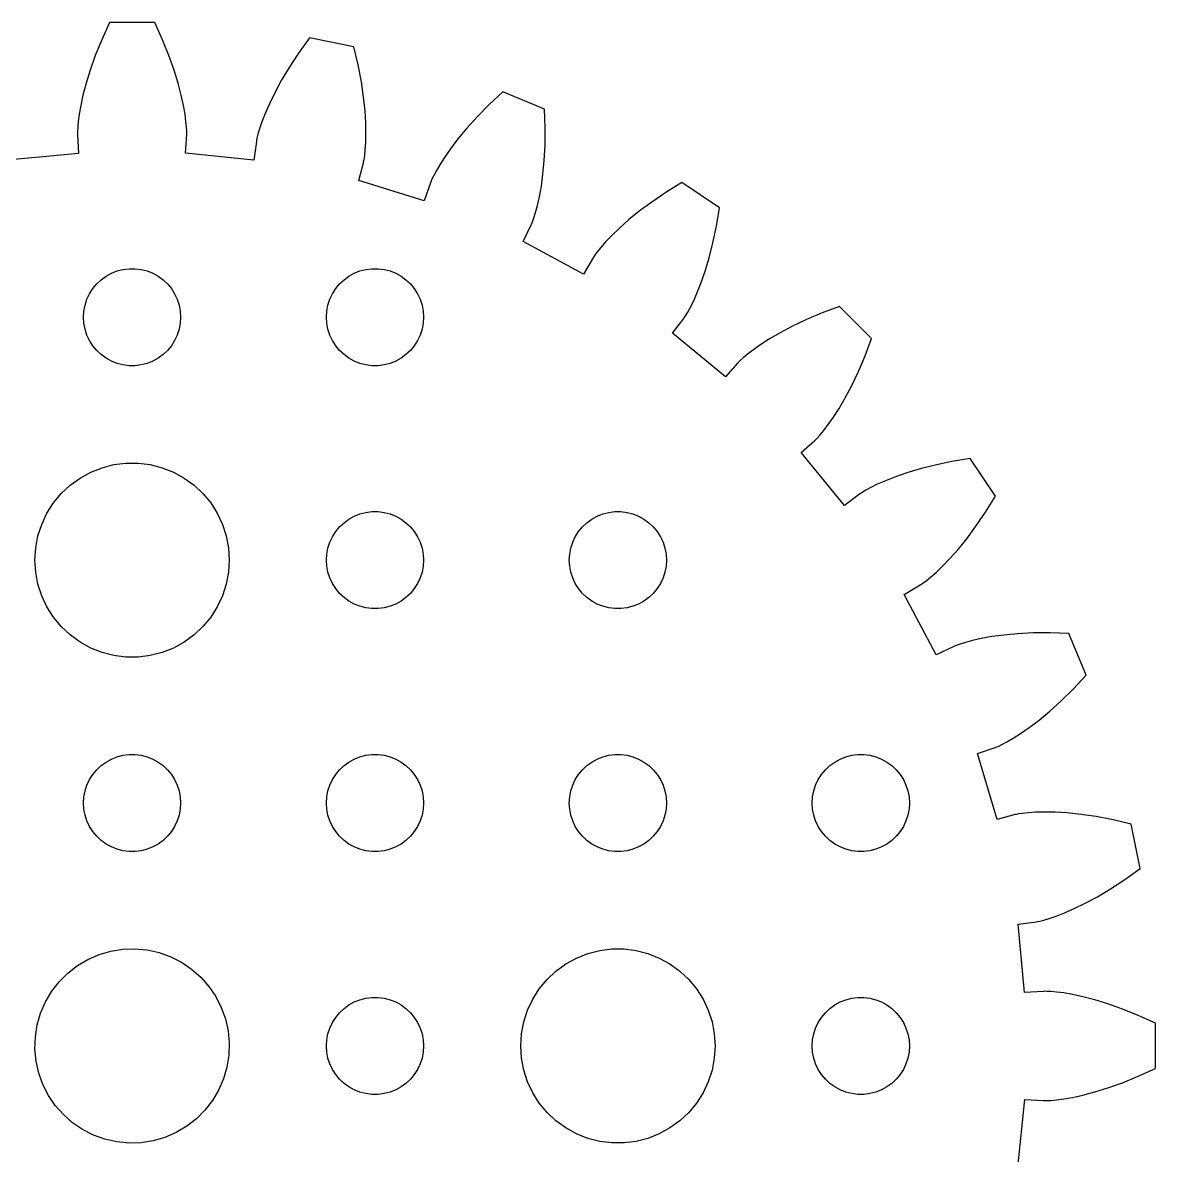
# Model space of a CAD drawing. Header units: metres. Extents: x -31.6 to 31.6, y -31.6 to 31.6.
# Drawn here: x -3.38 to 31.59, y -3.38 to 31.59 of the extents above; entities that cross this region are included whole.
import ezdxf

# ---------------------------------------------------------------- set-up
doc = ezdxf.new("R2010")
doc.units = ezdxf.units.M

msp = doc.modelspace()

# ---------------------------------------------------------------- linework, layer by layer
for p, q in [((-0.699661, 31.5939), (-0.93837, 31.0678)), ((0.699661, 31.5939), (-0.699661, 31.5939)), ((0.93837, 31.0678), (0.699661, 31.5939)), ((-0.93837, 31.0678), (-1.13586, 30.5787)), ((1.13586, 30.5787), (0.93837, 31.0678)), ((5.47745, 31.1233), (5.14069, 30.6539)), ((6.84988, 30.8503), (5.47745, 31.1233)), ((6.98137, 30.2878), (6.84988, 30.8503)), ((-1.13586, 30.5787), (-1.29575, 30.1291)), ((1.29575, 30.1291), (1.13586, 30.5787)), ((5.14069, 30.6539), (4.85156, 30.2128)), ((-1.29575, 30.1291), (-1.42169, 29.7211)), ((1.42169, 29.7211), (1.29575, 30.1291)), ((4.85156, 30.2128), (4.60703, 29.8029)), ((7.07965, 29.7696), (6.98137, 30.2878)), ((4.60703, 29.8029), (4.40392, 29.4273)), ((7.14873, 29.2973), (7.07965, 29.7696)), ((-1.42169, 29.7211), (-1.51755, 29.3567)), ((1.51755, 29.3567), (1.42169, 29.7211)), ((4.40392, 29.4273), (4.23882, 29.0887)), ((11.4441, 29.4567), (11.0222, 29.062)), ((12.7369, 28.9212), (11.4441, 29.4567)), ((-1.58725, 29.0377), (-1.63481, 28.7655)), ((-1.51755, 29.3567), (-1.58725, 29.0377)), ((1.58725, 29.0377), (1.51755, 29.3567)), ((1.63481, 28.7655), (1.58725, 29.0377)), ((4.23882, 29.0887), (4.10822, 28.7894)), ((7.19266, 28.8726), (7.14873, 29.2973)), ((11.0222, 29.062), (10.6526, 28.6857)), ((-1.63481, 28.7655), (-1.66432, 28.5414)), ((1.66432, 28.5414), (1.63481, 28.7655)), ((4.10822, 28.7894), (4.00847, 28.5317)), ((7.21559, 28.4965), (7.19266, 28.8726)), ((10.6526, 28.6857), (10.3328, 28.3315)), ((12.7561, 28.3438), (12.7369, 28.9212)), ((-1.67995, 28.3662), (-1.68585, 28.2408)), ((-1.66432, 28.5414), (-1.67995, 28.3662)), ((1.67995, 28.3662), (1.66432, 28.5414)), ((1.68585, 28.2408), (1.67995, 28.3662)), ((4.00847, 28.5317), (3.93579, 28.3177)), ((7.22171, 28.1701), (7.21559, 28.4965)), ((10.3328, 28.3315), (10.0603, 28.0027)), ((12.7514, 27.8164), (12.7561, 28.3438)), ((-1.68585, 28.2408), (-1.68629, 28.1655)), ((-1.68629, 28.1655), (-1.6855, 28.1403)), ((-1.6855, 28.1403), (-1.65065, 27.5585)), ((1.65118, 27.5673), (1.6855, 28.1403)), ((1.6855, 28.1403), (1.68629, 28.1655)), ((1.68629, 28.1655), (1.68585, 28.2408)), ((3.85603, 28.027), (3.84091, 27.9532)), ((3.88631, 28.1489), (3.85603, 28.027)), ((3.93579, 28.3177), (3.88631, 28.1489)), ((7.21526, 27.8938), (7.22171, 28.1701)), ((10.0603, 28.0027), (9.83228, 27.7028)), ((3.83679, 27.9284), (3.75746, 27.351)), ((3.84091, 27.9532), (3.83679, 27.9284)), ((7.18164, 27.4934), (7.20049, 27.6683)), ((7.20049, 27.6683), (7.21526, 27.8938)), ((9.83228, 27.7028), (9.6458, 27.4347)), ((12.727, 27.3398), (12.7514, 27.8164)), ((-1.65065, 27.5585), (-3.75867, 27.3597)), ((3.75746, 27.351), (1.65118, 27.5673)), ((7.14302, 27.2708), (7.1487, 27.2953)), ((7.1487, 27.2953), (7.16296, 27.3693)), ((7.16296, 27.3693), (7.18164, 27.4934)), ((9.6458, 27.4347), (9.49771, 27.2015)), ((12.6872, 26.9146), (12.727, 27.3398)), ((6.99756, 26.7154), (7.14302, 27.2708)), ((9.38467, 27.0057), (9.30321, 26.8499)), ((9.49771, 27.2015), (9.38467, 27.0057)), ((9.02116, 26.0924), (6.99756, 26.7154)), ((9.21164, 26.6433), (9.02116, 26.0924)), ((9.2205, 26.6668), (9.21164, 26.6433)), ((9.24976, 26.7362), (9.2205, 26.6668)), ((9.30321, 26.8499), (9.24976, 26.7362)), ((12.6363, 26.5413), (12.6872, 26.9146)), ((16.9709, 26.6581), (16.4801, 26.3533)), ((18.1344, 25.8807), (16.9709, 26.6581)), ((12.5787, 26.2199), (12.6363, 26.5413)), ((16.4801, 26.3533), (16.0442, 26.0563)), ((12.4599, 25.7319), (12.5184, 25.9502)), ((12.5184, 25.9502), (12.5787, 26.2199)), ((16.0442, 26.0563), (15.6614, 25.7713)), ((18.0406, 25.3106), (18.1344, 25.8807)), ((12.3648, 25.4459), (12.4073, 25.5641)), ((12.4073, 25.5641), (12.4599, 25.7319)), ((15.6614, 25.7713), (15.33, 25.502)), ((12.075, 24.8369), (12.326, 25.3533)), ((12.326, 25.3533), (12.3364, 25.3762)), ((12.3364, 25.3762), (12.3648, 25.4459)), ((15.0479, 25.2523), (14.8127, 25.0258)), ((15.33, 25.502), (15.0479, 25.2523)), ((17.9331, 24.7942), (18.0406, 25.3106)), ((13.9382, 23.8311), (12.075, 24.8369)), ((14.8127, 25.0258), (14.6219, 24.8259)), ((14.3626, 24.519), (14.288, 24.418)), ((14.4729, 24.6559), (14.3626, 24.519)), ((14.6219, 24.8259), (14.4729, 24.6559)), ((17.8162, 24.3315), (17.9331, 24.7942)), ((14.2325, 24.3342), (13.9382, 23.8311)), ((14.2458, 24.3556), (14.2325, 24.3342)), ((14.288, 24.418), (14.2458, 24.3556)), ((17.6942, 23.9223), (17.8162, 24.3315)), ((-0.803726, 23.7665), (-0.638657, 23.8572)), ((-0.638657, 23.8572), (-0.463516, 23.9266)), ((-0.463516, 23.9266), (-0.281067, 23.9734)), ((-0.281067, 23.9734), (-0.094177, 23.997)), ((-0.094177, 23.997), (0.094177, 23.997)), ((0.094177, 23.997), (0.281067, 23.9734)), ((0.281067, 23.9734), (0.463516, 23.9266)), ((0.463516, 23.9266), (0.638657, 23.8572)), ((0.638657, 23.8572), (0.803726, 23.7665)), ((6.69626, 23.7665), (6.86133, 23.8572)), ((6.86133, 23.8572), (7.03647, 23.9266)), ((7.03647, 23.9266), (7.21892, 23.9734)), ((7.21892, 23.9734), (7.40581, 23.997)), ((7.40581, 23.997), (7.59418, 23.997)), ((7.59418, 23.997), (7.78107, 23.9734)), ((7.78107, 23.9734), (7.96352, 23.9266)), ((7.96352, 23.9266), (8.13866, 23.8572)), ((8.13866, 23.8572), (8.30373, 23.7665)), ((17.5715, 23.5661), (17.6942, 23.9223)), ((-1.21352, 23.3817), (-1.09344, 23.5268)), ((-1.09344, 23.5268), (-0.956131, 23.6558)), ((-0.956131, 23.6558), (-0.803726, 23.7665)), ((0.803726, 23.7665), (0.956131, 23.6558)), ((0.956131, 23.6558), (1.09344, 23.5268)), ((1.09344, 23.5268), (1.21352, 23.3817)), ((6.28647, 23.3817), (6.40654, 23.5268)), ((6.40654, 23.5268), (6.54385, 23.6558)), ((6.54385, 23.6558), (6.69626, 23.7665)), ((8.30373, 23.7665), (8.45613, 23.6558)), ((8.45613, 23.6558), (8.59344, 23.5268)), ((8.59344, 23.5268), (8.71352, 23.3817)), ((17.4522, 23.2621), (17.5715, 23.5661)), ((-1.39465, 23.0522), (-1.31445, 23.2226)), ((-1.31445, 23.2226), (-1.21352, 23.3817)), ((1.21352, 23.3817), (1.31445, 23.2226)), ((1.31445, 23.2226), (1.39465, 23.0522)), ((6.10533, 23.0522), (6.18553, 23.2226)), ((6.18553, 23.2226), (6.28647, 23.3817)), ((8.71352, 23.3817), (8.81445, 23.2226)), ((8.81445, 23.2226), (8.89465, 23.0522)), ((17.3405, 23.0094), (17.4522, 23.2621)), ((-1.48816, 22.688), (-1.45287, 22.873)), ((-1.45287, 22.873), (-1.39465, 23.0522)), ((1.39465, 23.0522), (1.45287, 22.873)), ((1.45287, 22.873), (1.48816, 22.688)), ((6.01183, 22.688), (6.04712, 22.873)), ((6.04712, 22.873), (6.10533, 23.0522)), ((8.89465, 23.0522), (8.95287, 22.873)), ((8.95287, 22.873), (8.98816, 22.688)), ((17.1562, 22.6523), (17.2406, 22.8066)), ((17.2406, 22.8066), (17.3405, 23.0094)), ((21.8455, 22.835), (21.3047, 22.6318)), ((22.835, 21.8455), (21.8455, 22.835)), ((-1.5, 22.5), (-1.48816, 22.688)), ((-1.48816, 22.312), (-1.5, 22.5)), ((1.48816, 22.688), (1.5, 22.5)), ((1.5, 22.5), (1.48816, 22.312)), ((6, 22.5), (6.01183, 22.688)), ((6.01183, 22.312), (6, 22.5)), ((8.98816, 22.688), (9, 22.5)), ((9, 22.5), (8.98816, 22.312)), ((16.6885, 22.004), (17.0354, 22.4614)), ((17.0354, 22.4614), (17.05, 22.4819)), ((17.05, 22.4819), (17.0915, 22.5448)), ((17.0915, 22.5448), (17.1562, 22.6523)), ((20.8192, 22.4256), (20.3882, 22.2207)), ((21.3047, 22.6318), (20.8192, 22.4256)), ((-1.45287, 22.127), (-1.48816, 22.312)), ((-1.39465, 21.9478), (-1.45287, 22.127)), ((1.45287, 22.127), (1.39465, 21.9478)), ((1.48816, 22.312), (1.45287, 22.127)), ((6.04712, 22.127), (6.01183, 22.312)), ((6.10533, 21.9478), (6.04712, 22.127)), ((8.95287, 22.127), (8.89465, 21.9478)), ((8.98816, 22.312), (8.95287, 22.127)), ((20.3882, 22.2207), (20.0107, 22.0212)), ((-1.31445, 21.7774), (-1.39465, 21.9478)), ((-1.21352, 21.6183), (-1.31445, 21.7774)), ((1.31445, 21.7774), (1.21352, 21.6183)), ((1.39465, 21.9478), (1.31445, 21.7774)), ((6.18553, 21.7774), (6.10533, 21.9478)), ((6.28647, 21.6183), (6.18553, 21.7774)), ((8.81445, 21.7774), (8.71352, 21.6183)), ((8.89465, 21.9478), (8.81445, 21.7774)), ((18.3196, 20.6539), (16.6885, 22.004)), ((19.6852, 21.8314), (19.4104, 21.6551)), ((20.0107, 22.0212), (19.6852, 21.8314)), ((22.6318, 21.3047), (22.835, 21.8455)), ((-1.09344, 21.4732), (-1.21352, 21.6183)), ((-0.956131, 21.3442), (-1.09344, 21.4732)), ((-0.803726, 21.2335), (-0.956131, 21.3442)), ((0.956131, 21.3442), (0.803726, 21.2335)), ((1.09344, 21.4732), (0.956131, 21.3442)), ((1.21352, 21.6183), (1.09344, 21.4732)), ((6.40654, 21.4732), (6.28647, 21.6183)), ((6.54385, 21.3442), (6.40654, 21.4732)), ((6.69626, 21.2335), (6.54385, 21.3442)), ((8.45613, 21.3442), (8.30373, 21.2335)), ((8.59344, 21.4732), (8.45613, 21.3442)), ((8.71352, 21.6183), (8.59344, 21.4732)), ((19.0049, 21.3587), (18.8701, 21.2458)), ((19.1843, 21.4963), (19.0049, 21.3587)), ((19.4104, 21.6551), (19.1843, 21.4963)), ((-0.638657, 21.1427), (-0.803726, 21.2335)), ((-0.463516, 21.0734), (-0.638657, 21.1427)), ((-0.281067, 21.0266), (-0.463516, 21.0734)), ((-0.094177, 21.003), (-0.281067, 21.0266)), ((0.094177, 21.003), (-0.094177, 21.003)), ((0.281067, 21.0266), (0.094177, 21.003)), ((0.463516, 21.0734), (0.281067, 21.0266)), ((0.638657, 21.1427), (0.463516, 21.0734)), ((0.803726, 21.2335), (0.638657, 21.1427)), ((6.86133, 21.1427), (6.69626, 21.2335)), ((7.03647, 21.0734), (6.86133, 21.1427)), ((7.21892, 21.0266), (7.03647, 21.0734)), ((7.40581, 21.003), (7.21892, 21.0266)), ((7.59418, 21.003), (7.40581, 21.003)), ((7.78107, 21.0266), (7.59418, 21.003)), ((7.96352, 21.0734), (7.78107, 21.0266)), ((8.13866, 21.1427), (7.96352, 21.0734)), ((8.30373, 21.2335), (8.13866, 21.1427)), ((18.7064, 21.09), (18.3196, 20.6539)), ((18.7236, 21.1084), (18.7064, 21.09)), ((18.7772, 21.1613), (18.7236, 21.1084)), ((18.8701, 21.2458), (18.7772, 21.1613)), ((22.4256, 20.8192), (22.6318, 21.3047)), ((22.2207, 20.3882), (22.4256, 20.8192)), ((22.0212, 20.0107), (22.2207, 20.3882)), ((21.8314, 19.6852), (22.0212, 20.0107)), ((21.6551, 19.4104), (21.8314, 19.6852)), ((21.4963, 19.1843), (21.6551, 19.4104)), ((21.2458, 18.8701), (21.3587, 19.0049)), ((21.3587, 19.0049), (21.4963, 19.1843)), ((20.6606, 18.3254), (21.09, 18.7064)), ((21.09, 18.7064), (21.1084, 18.7236)), ((21.1084, 18.7236), (21.1613, 18.7772)), ((21.1613, 18.7772), (21.2458, 18.8701)), ((21.997, 16.6831), (20.6606, 18.3254)), ((-1.27733, 17.7145), (-0.927048, 17.8532)), ((-0.927048, 17.8532), (-0.562134, 17.9469)), ((-0.562134, 17.9469), (-0.18837, 17.9941)), ((-0.18837, 17.9941), (0.18837, 17.9941)), ((0.18837, 17.9941), (0.562134, 17.9469)), ((0.562134, 17.9469), (0.927048, 17.8532)), ((0.927048, 17.8532), (1.27733, 17.7145)), ((24.7942, 17.9331), (24.3315, 17.8162)), ((25.3106, 18.0406), (24.7942, 17.9331)), ((25.8807, 18.1344), (25.3106, 18.0406)), ((26.6581, 16.9709), (25.8807, 18.1344)), ((-1.91226, 17.3115), (-1.60747, 17.533)), ((-1.60747, 17.533), (-1.27733, 17.7145)), ((1.27733, 17.7145), (1.60747, 17.533)), ((1.60747, 17.533), (1.91226, 17.3115)), ((23.5661, 17.5715), (23.2621, 17.4522)), ((23.9223, 17.6942), (23.5661, 17.5715)), ((24.3315, 17.8162), (23.9223, 17.6942)), ((-2.1869, 17.0536), (-1.91226, 17.3115)), ((1.91226, 17.3115), (2.1869, 17.0536)), ((22.6523, 17.1562), (22.5448, 17.0915)), ((22.8066, 17.2406), (22.6523, 17.1562)), ((23.0094, 17.3405), (22.8066, 17.2406)), ((23.2621, 17.4522), (23.0094, 17.3405)), ((-2.42705, 16.7634), (-2.1869, 17.0536)), ((2.1869, 17.0536), (2.42705, 16.7634)), ((22.4614, 17.0354), (21.997, 16.6831)), ((22.4819, 17.05), (22.4614, 17.0354)), ((22.5448, 17.0915), (22.4819, 17.05)), ((26.3533, 16.4801), (26.6581, 16.9709)), ((-2.78932, 16.1044), (-2.62891, 16.4453)), ((-2.62891, 16.4453), (-2.42705, 16.7634)), ((2.42705, 16.7634), (2.62891, 16.4453)), ((2.62891, 16.4453), (2.78932, 16.1044)), ((7.03647, 16.4266), (7.21892, 16.4734)), ((7.21892, 16.4734), (7.40581, 16.497)), ((7.40581, 16.497), (7.59418, 16.497)), ((7.59418, 16.497), (7.78107, 16.4734)), ((7.78107, 16.4734), (7.96352, 16.4266)), ((14.5365, 16.4266), (14.7189, 16.4734)), ((14.7189, 16.4734), (14.9058, 16.497)), ((14.9058, 16.497), (15.0942, 16.497)), ((15.0942, 16.497), (15.2811, 16.4734)), ((15.2811, 16.4734), (15.4635, 16.4266)), ((26.0563, 16.0442), (26.3533, 16.4801)), ((-2.90575, 15.7461), (-2.78932, 16.1044)), ((2.78932, 16.1044), (2.90575, 15.7461)), ((6.40654, 16.0268), (6.54385, 16.1558)), ((6.54385, 16.1558), (6.69626, 16.2665)), ((6.69626, 16.2665), (6.86133, 16.3572)), ((6.86133, 16.3572), (7.03647, 16.4266)), ((7.96352, 16.4266), (8.13866, 16.3572)), ((8.13866, 16.3572), (8.30373, 16.2665)), ((8.30373, 16.2665), (8.45613, 16.1558)), ((8.45613, 16.1558), (8.59344, 16.0268)), ((13.9065, 16.0268), (14.0439, 16.1558)), ((14.0439, 16.1558), (14.1963, 16.2665)), ((14.1963, 16.2665), (14.3613, 16.3572)), ((14.3613, 16.3572), (14.5365, 16.4266)), ((15.4635, 16.4266), (15.6387, 16.3572)), ((15.6387, 16.3572), (15.8037, 16.2665)), ((15.8037, 16.2665), (15.9561, 16.1558)), ((15.9561, 16.1558), (16.0934, 16.0268)), ((-2.97633, 15.376), (-2.90575, 15.7461)), ((2.90575, 15.7461), (2.97633, 15.376)), ((6.18553, 15.7226), (6.28647, 15.8817)), ((6.28647, 15.8817), (6.40654, 16.0268)), ((8.59344, 16.0268), (8.71352, 15.8817)), ((8.71352, 15.8817), (8.81445, 15.7226)), ((13.6855, 15.7226), (13.7865, 15.8817)), ((13.7865, 15.8817), (13.9065, 16.0268)), ((16.0934, 16.0268), (16.2135, 15.8817)), ((16.2135, 15.8817), (16.3145, 15.7226)), ((25.7713, 15.6614), (26.0563, 16.0442)), ((6.04712, 15.373), (6.10533, 15.5522)), ((6.10533, 15.5522), (6.18553, 15.7226)), ((8.81445, 15.7226), (8.89465, 15.5522)), ((8.89465, 15.5522), (8.95287, 15.373)), ((13.5471, 15.373), (13.6053, 15.5522)), ((13.6053, 15.5522), (13.6855, 15.7226)), ((16.3145, 15.7226), (16.3947, 15.5522)), ((16.3947, 15.5522), (16.4529, 15.373)), ((25.502, 15.33), (25.7713, 15.6614)), ((-3, 15), (-2.97633, 15.376)), ((2.97633, 15.376), (3, 15)), ((6, 15), (6.01183, 15.188)), ((6.01183, 15.188), (6.04712, 15.373)), ((8.95287, 15.373), (8.98816, 15.188)), ((8.98816, 15.188), (9, 15)), ((13.5, 15), (13.5118, 15.188)), ((13.5118, 15.188), (13.5471, 15.373)), ((16.4529, 15.373), (16.4882, 15.188)), ((16.4882, 15.188), (16.5, 15)), ((25.0258, 14.8127), (25.2523, 15.0479)), ((25.2523, 15.0479), (25.502, 15.33)), ((-2.97633, 14.624), (-3, 15)), ((3, 15), (2.97633, 14.624)), ((6.01183, 14.812), (6, 15)), ((6.04712, 14.627), (6.01183, 14.812)), ((8.98816, 14.812), (8.95287, 14.627)), ((9, 15), (8.98816, 14.812)), ((13.5118, 14.812), (13.5, 15)), ((13.5471, 14.627), (13.5118, 14.812)), ((16.4882, 14.812), (16.4529, 14.627)), ((16.5, 15), (16.4882, 14.812)), ((24.8259, 14.6219), (25.0258, 14.8127)), ((-2.90575, 14.2539), (-2.97633, 14.624)), ((2.97633, 14.624), (2.90575, 14.2539)), ((6.10533, 14.4478), (6.04712, 14.627)), ((6.18553, 14.2774), (6.10533, 14.4478)), ((8.89465, 14.4478), (8.81445, 14.2774)), ((8.95287, 14.627), (8.89465, 14.4478)), ((13.6053, 14.4478), (13.5471, 14.627)), ((13.6855, 14.2774), (13.6053, 14.4478)), ((16.3947, 14.4478), (16.3145, 14.2774)), ((16.4529, 14.627), (16.3947, 14.4478)), ((24.418, 14.288), (24.519, 14.3626)), ((24.519, 14.3626), (24.6559, 14.4729)), ((24.6559, 14.4729), (24.8259, 14.6219)), ((-2.78932, 13.8956), (-2.90575, 14.2539)), ((2.90575, 14.2539), (2.78932, 13.8956)), ((6.28647, 14.1183), (6.18553, 14.2774)), ((6.40654, 13.9732), (6.28647, 14.1183)), ((8.71352, 14.1183), (8.59344, 13.9732)), ((8.81445, 14.2774), (8.71352, 14.1183)), ((13.7865, 14.1183), (13.6855, 14.2774)), ((13.9065, 13.9732), (13.7865, 14.1183)), ((16.2135, 14.1183), (16.0934, 13.9732)), ((16.3145, 14.2774), (16.2135, 14.1183)), ((23.8387, 13.9426), (24.3342, 14.2325)), ((24.3342, 14.2325), (24.3556, 14.2458)), ((24.3556, 14.2458), (24.418, 14.288)), ((-2.62891, 13.5547), (-2.78932, 13.8956)), ((2.78932, 13.8956), (2.62891, 13.5547)), ((6.54385, 13.8442), (6.40654, 13.9732)), ((6.69626, 13.7335), (6.54385, 13.8442)), ((6.86133, 13.6427), (6.69626, 13.7335)), ((7.03647, 13.5734), (6.86133, 13.6427)), ((8.13866, 13.6427), (7.96352, 13.5734)), ((8.30373, 13.7335), (8.13866, 13.6427)), ((8.45613, 13.8442), (8.30373, 13.7335)), ((8.59344, 13.9732), (8.45613, 13.8442)), ((14.0439, 13.8442), (13.9065, 13.9732)), ((14.1963, 13.7335), (14.0439, 13.8442)), ((14.3613, 13.6427), (14.1963, 13.7335)), ((14.5365, 13.5734), (14.3613, 13.6427)), ((15.6387, 13.6427), (15.4635, 13.5734)), ((15.8037, 13.7335), (15.6387, 13.6427)), ((15.9561, 13.8442), (15.8037, 13.7335)), ((16.0934, 13.9732), (15.9561, 13.8442)), ((24.829, 12.0712), (23.8387, 13.9426)), ((-2.42705, 13.2366), (-2.62891, 13.5547)), ((2.62891, 13.5547), (2.42705, 13.2366)), ((7.21892, 13.5266), (7.03647, 13.5734)), ((7.40581, 13.5029), (7.21892, 13.5266)), ((7.59418, 13.5029), (7.40581, 13.5029)), ((7.78107, 13.5266), (7.59418, 13.5029)), ((7.96352, 13.5734), (7.78107, 13.5266)), ((14.7189, 13.5266), (14.5365, 13.5734)), ((14.9058, 13.5029), (14.7189, 13.5266)), ((15.0942, 13.5029), (14.9058, 13.5029)), ((15.2811, 13.5266), (15.0942, 13.5029)), ((15.4635, 13.5734), (15.2811, 13.5266)), ((-2.1869, 12.9464), (-2.42705, 13.2366)), ((-1.91226, 12.6884), (-2.1869, 12.9464)), ((2.1869, 12.9464), (1.91226, 12.6884)), ((2.42705, 13.2366), (2.1869, 12.9464)), ((-1.60747, 12.467), (-1.91226, 12.6884)), ((1.91226, 12.6884), (1.60747, 12.467)), ((26.5413, 12.6363), (26.2199, 12.5787)), ((26.9146, 12.6872), (26.5413, 12.6363)), ((27.3398, 12.727), (26.9146, 12.6872)), ((27.8164, 12.7514), (27.3398, 12.727)), ((28.3438, 12.7561), (27.8164, 12.7514)), ((28.9212, 12.7369), (28.3438, 12.7561)), ((29.4567, 11.4441), (28.9212, 12.7369)), ((-1.27733, 12.2855), (-1.60747, 12.467)), ((-0.927048, 12.1468), (-1.27733, 12.2855)), ((1.27733, 12.2855), (0.927048, 12.1468)), ((1.60747, 12.467), (1.27733, 12.2855)), ((25.3533, 12.326), (24.829, 12.0712)), ((25.3762, 12.3364), (25.3533, 12.326)), ((25.4459, 12.3648), (25.3762, 12.3364)), ((25.5641, 12.4073), (25.4459, 12.3648)), ((25.7319, 12.4599), (25.5641, 12.4073)), ((25.9502, 12.5184), (25.7319, 12.4599)), ((26.2199, 12.5787), (25.9502, 12.5184)), ((-0.562134, 12.0531), (-0.927048, 12.1468)), ((-0.18837, 12.0059), (-0.562134, 12.0531)), ((0.18837, 12.0059), (-0.18837, 12.0059)), ((0.562134, 12.0531), (0.18837, 12.0059)), ((0.927048, 12.1468), (0.562134, 12.0531)), ((29.062, 11.0222), (29.4567, 11.4441)), ((28.6857, 10.6526), (29.062, 11.0222)), ((28.3315, 10.3328), (28.6857, 10.6526)), ((28.0027, 10.0603), (28.3315, 10.3328)), ((27.4347, 9.6458), (27.7028, 9.83228)), ((27.7028, 9.83228), (28.0027, 10.0603)), ((27.0057, 9.38467), (27.2015, 9.49771)), ((27.2015, 9.49771), (27.4347, 9.6458)), ((26.1007, 9.02405), (26.6433, 9.21164)), ((26.6433, 9.21164), (26.6668, 9.2205)), ((26.6668, 9.2205), (26.7362, 9.24976)), ((26.7362, 9.24976), (26.8499, 9.30321)), ((26.8499, 9.30321), (27.0057, 9.38467)), ((-0.956131, 8.65576), (-0.803726, 8.76648)), ((-0.803726, 8.76648), (-0.638657, 8.85724)), ((-0.638657, 8.85724), (-0.463516, 8.92657)), ((-0.463516, 8.92657), (-0.281067, 8.97342)), ((-0.281067, 8.97342), (-0.094177, 8.99704)), ((-0.094177, 8.99704), (0.094177, 8.99704)), ((0.094177, 8.99704), (0.281067, 8.97342)), ((0.281067, 8.97342), (0.463516, 8.92657)), ((0.463516, 8.92657), (0.638657, 8.85724)), ((0.638657, 8.85724), (0.803726, 8.76648)), ((0.803726, 8.76648), (0.956131, 8.65576)), ((6.54385, 8.65576), (6.69626, 8.76648)), ((6.69626, 8.76648), (6.86133, 8.85724)), ((6.86133, 8.85724), (7.03647, 8.92657)), ((7.03647, 8.92657), (7.21892, 8.97342)), ((7.21892, 8.97342), (7.40581, 8.99704)), ((7.40581, 8.99704), (7.59418, 8.99704)), ((7.59418, 8.99704), (7.78107, 8.97342)), ((7.78107, 8.97342), (7.96352, 8.92657)), ((7.96352, 8.92657), (8.13866, 8.85724)), ((8.13866, 8.85724), (8.30373, 8.76648)), ((8.30373, 8.76648), (8.45613, 8.65576)), ((14.0439, 8.65576), (14.1963, 8.76648)), ((14.1963, 8.76648), (14.3613, 8.85724)), ((14.3613, 8.85724), (14.5365, 8.92657)), ((14.5365, 8.92657), (14.7189, 8.97342)), ((14.7189, 8.97342), (14.9058, 8.99704)), ((14.9058, 8.99704), (15.0942, 8.99704)), ((15.0942, 8.99704), (15.2811, 8.97342)), ((15.2811, 8.97342), (15.4635, 8.92657)), ((15.4635, 8.92657), (15.6387, 8.85724)), ((15.6387, 8.85724), (15.8037, 8.76648)), ((15.8037, 8.76648), (15.9561, 8.65576)), ((21.5439, 8.65576), (21.6963, 8.76648)), ((21.6963, 8.76648), (21.8613, 8.85724)), ((21.8613, 8.85724), (22.0365, 8.92657)), ((22.0365, 8.92657), (22.2189, 8.97342)), ((22.2189, 8.97342), (22.4058, 8.99704)), ((22.4058, 8.99704), (22.5942, 8.99704)), ((22.5942, 8.99704), (22.7811, 8.97342)), ((22.7811, 8.97342), (22.9635, 8.92657)), ((22.9635, 8.92657), (23.1387, 8.85724)), ((23.1387, 8.85724), (23.3037, 8.76648)), ((23.3037, 8.76648), (23.4561, 8.65576)), ((26.7069, 6.99532), (26.1007, 9.02405)), ((-1.21352, 8.38167), (-1.09344, 8.52681)), ((-1.09344, 8.52681), (-0.956131, 8.65576)), ((0.956131, 8.65576), (1.09344, 8.52681)), ((1.09344, 8.52681), (1.21352, 8.38167)), ((6.28647, 8.38167), (6.40654, 8.52681)), ((6.40654, 8.52681), (6.54385, 8.65576)), ((8.45613, 8.65576), (8.59344, 8.52681)), ((8.59344, 8.52681), (8.71352, 8.38167)), ((13.7865, 8.38167), (13.9065, 8.52681)), ((13.9065, 8.52681), (14.0439, 8.65576)), ((15.9561, 8.65576), (16.0934, 8.52681)), ((16.0934, 8.52681), (16.2135, 8.38167)), ((21.2865, 8.38167), (21.4065, 8.52681)), ((21.4065, 8.52681), (21.5439, 8.65576)), ((23.4561, 8.65576), (23.5934, 8.52681)), ((23.5934, 8.52681), (23.7135, 8.38167)), ((-1.45287, 7.87303), (-1.39465, 8.05219)), ((-1.39465, 8.05219), (-1.31445, 8.22263)), ((-1.31445, 8.22263), (-1.21352, 8.38167)), ((1.21352, 8.38167), (1.31445, 8.22263)), ((1.31445, 8.22263), (1.39465, 8.05219)), ((1.39465, 8.05219), (1.45287, 7.87303)), ((6.04712, 7.87303), (6.10533, 8.05219)), ((6.10533, 8.05219), (6.18553, 8.22263)), ((6.18553, 8.22263), (6.28647, 8.38167)), ((8.71352, 8.38167), (8.81445, 8.22263)), ((8.81445, 8.22263), (8.89465, 8.05219)), ((8.89465, 8.05219), (8.95287, 7.87303)), ((13.5471, 7.87303), (13.6053, 8.05219)), ((13.6053, 8.05219), (13.6855, 8.22263)), ((13.6855, 8.22263), (13.7865, 8.38167)), ((16.2135, 8.38167), (16.3145, 8.22263)), ((16.3145, 8.22263), (16.3947, 8.05219)), ((16.3947, 8.05219), (16.4529, 7.87303)), ((21.0471, 7.87303), (21.1053, 8.05219)), ((21.1053, 8.05219), (21.1855, 8.22263)), ((21.1855, 8.22263), (21.2865, 8.38167)), ((23.7135, 8.38167), (23.8145, 8.22263)), ((23.8145, 8.22263), (23.8947, 8.05219)), ((23.8947, 8.05219), (23.9529, 7.87303)), ((-1.48816, 7.68799), (-1.45287, 7.87303)), ((1.45287, 7.87303), (1.48816, 7.68799)), ((6.01183, 7.68799), (6.04712, 7.87303)), ((8.95287, 7.87303), (8.98816, 7.68799)), ((13.5118, 7.68799), (13.5471, 7.87303)), ((16.4529, 7.87303), (16.4882, 7.68799)), ((21.0118, 7.68799), (21.0471, 7.87303)), ((23.9529, 7.87303), (23.9882, 7.68799)), ((-1.5, 7.5), (-1.48816, 7.68799)), ((-1.48816, 7.312), (-1.5, 7.5)), ((1.48816, 7.68799), (1.5, 7.5)), ((1.5, 7.5), (1.48816, 7.312)), ((6, 7.5), (6.01183, 7.68799)), ((6.01183, 7.312), (6, 7.5)), ((8.98816, 7.68799), (9, 7.5)), ((9, 7.5), (8.98816, 7.312)), ((13.5, 7.5), (13.5118, 7.68799)), ((13.5118, 7.312), (13.5, 7.5)), ((16.4882, 7.68799), (16.5, 7.5)), ((16.5, 7.5), (16.4882, 7.312)), ((21, 7.5), (21.0118, 7.68799)), ((21.0118, 7.312), (21, 7.5)), ((23.9882, 7.68799), (24, 7.5)), ((24, 7.5), (23.9882, 7.312)), ((-1.45287, 7.12695), (-1.48816, 7.312)), ((-1.39465, 6.9478), (-1.45287, 7.12695)), ((1.45287, 7.12695), (1.39465, 6.9478)), ((1.48816, 7.312), (1.45287, 7.12695)), ((6.04712, 7.12695), (6.01183, 7.312)), ((6.10533, 6.9478), (6.04712, 7.12695)), ((8.95287, 7.12695), (8.89465, 6.9478)), ((8.98816, 7.312), (8.95287, 7.12695)), ((13.5471, 7.12695), (13.5118, 7.312)), ((13.6053, 6.9478), (13.5471, 7.12695)), ((16.4529, 7.12695), (16.3947, 6.9478)), ((16.4882, 7.312), (16.4529, 7.12695)), ((21.0471, 7.12695), (21.0118, 7.312)), ((21.1053, 6.9478), (21.0471, 7.12695)), ((23.9529, 7.12695), (23.8947, 6.9478)), ((23.9882, 7.312), (23.9529, 7.12695)), ((27.2708, 7.14302), (26.7069, 6.99532)), ((27.2953, 7.1487), (27.2708, 7.14302)), ((27.3693, 7.16296), (27.2953, 7.1487)), ((27.4934, 7.18164), (27.3693, 7.16296)), ((27.6683, 7.20049), (27.4934, 7.18164)), ((27.8938, 7.21526), (27.6683, 7.20049)), ((28.1701, 7.22171), (27.8938, 7.21526)), ((28.4965, 7.21559), (28.1701, 7.22171)), ((28.8726, 7.19266), (28.4965, 7.21559)), ((29.2973, 7.14873), (28.8726, 7.19266)), ((29.7696, 7.07965), (29.2973, 7.14873)), ((30.2878, 6.98137), (29.7696, 7.07965)), ((-1.31445, 6.77736), (-1.39465, 6.9478)), ((-1.21352, 6.61832), (-1.31445, 6.77736)), ((1.31445, 6.77736), (1.21352, 6.61832)), ((1.39465, 6.9478), (1.31445, 6.77736)), ((6.18553, 6.77736), (6.10533, 6.9478)), ((6.28647, 6.61832), (6.18553, 6.77736)), ((8.81445, 6.77736), (8.71352, 6.61832)), ((8.89465, 6.9478), (8.81445, 6.77736)), ((13.6855, 6.77736), (13.6053, 6.9478)), ((13.7865, 6.61832), (13.6855, 6.77736)), ((16.3145, 6.77736), (16.2135, 6.61832)), ((16.3947, 6.9478), (16.3145, 6.77736)), ((21.1855, 6.77736), (21.1053, 6.9478)), ((21.2865, 6.61832), (21.1855, 6.77736)), ((23.8145, 6.77736), (23.7135, 6.61832)), ((23.8947, 6.9478), (23.8145, 6.77736)), ((30.8503, 6.84988), (30.2878, 6.98137)), ((31.1233, 5.47745), (30.8503, 6.84988)), ((-1.09344, 6.47318), (-1.21352, 6.61832)), ((-0.956131, 6.34422), (-1.09344, 6.47318)), ((-0.803726, 6.23351), (-0.956131, 6.34422)), ((0.956131, 6.34422), (0.803726, 6.23351)), ((1.09344, 6.47318), (0.956131, 6.34422)), ((1.21352, 6.61832), (1.09344, 6.47318)), ((6.40654, 6.47318), (6.28647, 6.61832)), ((6.54385, 6.34422), (6.40654, 6.47318)), ((6.69626, 6.23351), (6.54385, 6.34422)), ((8.45613, 6.34422), (8.30373, 6.23351)), ((8.59344, 6.47318), (8.45613, 6.34422)), ((8.71352, 6.61832), (8.59344, 6.47318)), ((13.9065, 6.47318), (13.7865, 6.61832)), ((14.0439, 6.34422), (13.9065, 6.47318)), ((14.1963, 6.23351), (14.0439, 6.34422)), ((15.9561, 6.34422), (15.8037, 6.23351)), ((16.0934, 6.47318), (15.9561, 6.34422)), ((16.2135, 6.61832), (16.0934, 6.47318)), ((21.4065, 6.47318), (21.2865, 6.61832)), ((21.5439, 6.34422), (21.4065, 6.47318)), ((21.6963, 6.23351), (21.5439, 6.34422)), ((23.4561, 6.34422), (23.3037, 6.23351)), ((23.5934, 6.47318), (23.4561, 6.34422)), ((23.7135, 6.61832), (23.5934, 6.47318)), ((-0.638657, 6.14275), (-0.803726, 6.23351)), ((-0.463516, 6.07341), (-0.638657, 6.14275)), ((-0.281067, 6.02657), (-0.463516, 6.07341)), ((-0.094177, 6.00294), (-0.281067, 6.02657)), ((0.094177, 6.00294), (-0.094177, 6.00294)), ((0.281067, 6.02657), (0.094177, 6.00294)), ((0.463516, 6.07341), (0.281067, 6.02657)), ((0.638657, 6.14275), (0.463516, 6.07341)), ((0.803726, 6.23351), (0.638657, 6.14275)), ((6.86133, 6.14275), (6.69626, 6.23351)), ((7.03647, 6.07341), (6.86133, 6.14275)), ((7.21892, 6.02657), (7.03647, 6.07341)), ((7.40581, 6.00294), (7.21892, 6.02657)), ((7.59418, 6.00294), (7.40581, 6.00294)), ((7.78107, 6.02657), (7.59418, 6.00294)), ((7.96352, 6.07341), (7.78107, 6.02657)), ((8.13866, 6.14275), (7.96352, 6.07341)), ((8.30373, 6.23351), (8.13866, 6.14275)), ((14.3613, 6.14275), (14.1963, 6.23351)), ((14.5365, 6.07341), (14.3613, 6.14275)), ((14.7189, 6.02657), (14.5365, 6.07341)), ((14.9058, 6.00294), (14.7189, 6.02657)), ((15.0942, 6.00294), (14.9058, 6.00294)), ((15.2811, 6.02657), (15.0942, 6.00294)), ((15.4635, 6.07341), (15.2811, 6.02657)), ((15.6387, 6.14275), (15.4635, 6.07341)), ((15.8037, 6.23351), (15.6387, 6.14275)), ((21.8613, 6.14275), (21.6963, 6.23351)), ((22.0365, 6.07341), (21.8613, 6.14275)), ((22.2189, 6.02657), (22.0365, 6.07341)), ((22.4058, 6.00294), (22.2189, 6.02657)), ((22.5942, 6.00294), (22.4058, 6.00294)), ((22.7811, 6.02657), (22.5942, 6.00294)), ((22.9635, 6.07341), (22.7811, 6.02657)), ((23.1387, 6.14275), (22.9635, 6.07341)), ((23.3037, 6.23351), (23.1387, 6.14275)), ((30.6539, 5.14069), (31.1233, 5.47745)), ((30.2128, 4.85156), (30.6539, 5.14069)), ((29.4273, 4.40392), (29.8029, 4.60703)), ((29.8029, 4.60703), (30.2128, 4.85156)), ((28.7894, 4.10822), (29.0887, 4.23882)), ((29.0887, 4.23882), (29.4273, 4.40392)), ((27.9532, 3.84091), (28.027, 3.85603)), ((28.027, 3.85603), (28.1489, 3.88631)), ((28.1489, 3.88631), (28.3177, 3.93579)), ((28.3177, 3.93579), (28.5317, 4.00847)), ((28.5317, 4.00847), (28.7894, 4.10822)), ((27.3597, 3.75867), (27.9284, 3.83679)), ((27.5585, 1.65065), (27.3597, 3.75867)), ((27.9284, 3.83679), (27.9532, 3.84091)), ((-1.36197, 2.673), (-1.0162, 2.82263)), ((-1.0162, 2.82263), (-0.654419, 2.92773)), ((-0.654419, 2.92773), (-0.282318, 2.98668)), ((-0.282318, 2.98668), (0.094223, 2.9985)), ((0.094223, 2.9985), (0.469299, 2.96306)), ((0.469299, 2.96306), (0.83696, 2.88087)), ((0.83696, 2.88087), (1.19144, 2.75325)), ((13.7227, 2.71448), (14.0729, 2.85316)), ((14.0729, 2.85316), (14.4379, 2.94685)), ((14.4379, 2.94685), (14.8116, 2.99408)), ((14.8116, 2.99408), (15.1884, 2.99408)), ((15.1884, 2.99408), (15.5621, 2.94685)), ((15.5621, 2.94685), (15.927, 2.85316)), ((15.927, 2.85316), (16.2773, 2.71448)), ((-1.98393, 2.25032), (-1.68625, 2.48123)), ((-1.68625, 2.48123), (-1.36197, 2.673)), ((1.19144, 2.75325), (1.52711, 2.58221)), ((1.52711, 2.58221), (1.83871, 2.37045)), ((13.0877, 2.31154), (13.3925, 2.53297)), ((13.3925, 2.53297), (13.7227, 2.71448)), ((16.2773, 2.71448), (16.6075, 2.53297)), ((16.6075, 2.53297), (16.9123, 2.31154)), ((-2.25032, 1.98393), (-1.98393, 2.25032)), ((1.83871, 2.37045), (2.12131, 2.12131)), ((2.12131, 2.12131), (2.37045, 1.83871)), ((12.8131, 2.05363), (13.0877, 2.31154)), ((16.9123, 2.31154), (17.1869, 2.05363)), ((-2.48123, 1.68625), (-2.25032, 1.98393)), ((2.37045, 1.83871), (2.58221, 1.52711)), ((12.3711, 1.44525), (12.5729, 1.76335)), ((12.5729, 1.76335), (12.8131, 2.05363)), ((17.1869, 2.05363), (17.427, 1.76335)), ((17.427, 1.76335), (17.6289, 1.44525)), ((-2.673, 1.36197), (-2.48123, 1.68625)), ((2.58221, 1.52711), (2.75325, 1.19144)), ((6.86133, 1.35724), (7.03647, 1.42657)), ((7.03647, 1.42657), (7.21892, 1.47342)), ((7.21892, 1.47342), (7.40581, 1.49704)), ((7.40581, 1.49704), (7.59418, 1.49704)), ((7.59418, 1.49704), (7.78107, 1.47342)), ((7.78107, 1.47342), (7.96352, 1.42657)), ((7.96352, 1.42657), (8.13866, 1.35724)), ((12.2107, 1.10437), (12.3711, 1.44525)), ((17.6289, 1.44525), (17.7893, 1.10437)), ((21.8613, 1.35724), (22.0365, 1.42657)), ((22.0365, 1.42657), (22.2189, 1.47342)), ((22.2189, 1.47342), (22.4058, 1.49704)), ((22.4058, 1.49704), (22.5942, 1.49704)), ((22.5942, 1.49704), (22.7811, 1.47342)), ((22.7811, 1.47342), (22.9635, 1.42657)), ((22.9635, 1.42657), (23.1387, 1.35724)), ((28.1403, 1.6855), (27.5585, 1.65065)), ((28.1655, 1.68629), (28.1403, 1.6855)), ((28.2408, 1.68585), (28.1655, 1.68629)), ((28.3662, 1.67995), (28.2408, 1.68585)), ((28.5414, 1.66432), (28.3662, 1.67995)), ((28.7655, 1.63481), (28.5414, 1.66432)), ((29.0377, 1.58725), (28.7655, 1.63481)), ((29.3567, 1.51755), (29.0377, 1.58725)), ((29.7211, 1.42169), (29.3567, 1.51755)), ((30.1291, 1.29575), (29.7211, 1.42169)), ((-2.82263, 1.0162), (-2.673, 1.36197)), ((2.75325, 1.19144), (2.88087, 0.83696)), ((6.40654, 1.02681), (6.54385, 1.15576)), ((6.54385, 1.15576), (6.69626, 1.26648)), ((6.69626, 1.26648), (6.86133, 1.35724)), ((8.13866, 1.35724), (8.30373, 1.26648)), ((8.30373, 1.26648), (8.45613, 1.15576)), ((8.45613, 1.15576), (8.59344, 1.02681)), ((12.0942, 0.746063), (12.2107, 1.10437)), ((17.7893, 1.10437), (17.9057, 0.746063)), ((21.4065, 1.02681), (21.5439, 1.15576)), ((21.5439, 1.15576), (21.6963, 1.26648)), ((21.6963, 1.26648), (21.8613, 1.35724)), ((23.1387, 1.35724), (23.3037, 1.26648)), ((23.3037, 1.26648), (23.4561, 1.15576)), ((23.4561, 1.15576), (23.5934, 1.02681)), ((30.5787, 1.13586), (30.1291, 1.29575)), ((31.0678, 0.93837), (30.5787, 1.13586)), ((-2.92773, 0.654419), (-2.82263, 1.0162)), ((2.88087, 0.83696), (2.96306, 0.469299)), ((6.10533, 0.552185), (6.18553, 0.722626)), ((6.18553, 0.722626), (6.28647, 0.881668)), ((6.28647, 0.881668), (6.40654, 1.02681)), ((8.59344, 1.02681), (8.71352, 0.881668)), ((8.71352, 0.881668), (8.81445, 0.722626)), ((8.81445, 0.722626), (8.89465, 0.552185)), ((12.0237, 0.375992), (12.0942, 0.746063)), ((17.9057, 0.746063), (17.9763, 0.375992)), ((21.1053, 0.552185), (21.1855, 0.722626)), ((21.1855, 0.722626), (21.2865, 0.881668)), ((21.2865, 0.881668), (21.4065, 1.02681)), ((23.5934, 1.02681), (23.7135, 0.881668)), ((23.7135, 0.881668), (23.8145, 0.722626)), ((23.8145, 0.722626), (23.8947, 0.552185)), ((31.5939, 0.699661), (31.0678, 0.93837)), ((31.5939, -0.699661), (31.5939, 0.699661)), ((-2.98668, 0.282318), (-2.92773, 0.654419)), ((2.96306, 0.469299), (2.9985, 0.094223)), ((6.01183, 0.187988), (6.04712, 0.373032)), ((6.04712, 0.373032), (6.10533, 0.552185)), ((8.89465, 0.552185), (8.95287, 0.373032)), ((8.95287, 0.373032), (8.98816, 0.187988)), ((12, 0), (12.0237, 0.375992)), ((17.9763, 0.375992), (18, 0)), ((21.0118, 0.187988), (21.0471, 0.373032)), ((21.0471, 0.373032), (21.1053, 0.552185)), ((23.8947, 0.552185), (23.9529, 0.373032)), ((23.9529, 0.373032), (23.9882, 0.187988)), ((-2.9985, -0.094223), (-2.98668, 0.282318)), ((2.9985, 0.094223), (2.98668, -0.282318)), ((6, 0), (6.01183, 0.187988)), ((6.01183, -0.187988), (6, 0)), ((8.98816, 0.187988), (9, 0)), ((9, 0), (8.98816, -0.187988)), ((12.0237, -0.375992), (12, 0)), ((18, 0), (17.9763, -0.375992)), ((21, 0), (21.0118, 0.187988)), ((21.0118, -0.187988), (21, 0)), ((23.9882, 0.187988), (24, 0)), ((24, 0), (23.9882, -0.187988)), ((-2.96306, -0.469299), (-2.9985, -0.094223)), ((2.98668, -0.282318), (2.92773, -0.654419)), ((6.04712, -0.373032), (6.01183, -0.187988)), ((8.98816, -0.187988), (8.95287, -0.373032)), ((21.0471, -0.373032), (21.0118, -0.187988)), ((23.9882, -0.187988), (23.9529, -0.373032)), ((-2.88087, -0.83696), (-2.96306, -0.469299)), ((2.92773, -0.654419), (2.82263, -1.0162)), ((6.10533, -0.552185), (6.04712, -0.373032)), ((6.18553, -0.722626), (6.10533, -0.552185)), ((8.89465, -0.552185), (8.81445, -0.722626)), ((8.95287, -0.373032), (8.89465, -0.552185)), ((12.0942, -0.746063), (12.0237, -0.375992)), ((17.9763, -0.375992), (17.9057, -0.746063)), ((21.1053, -0.552185), (21.0471, -0.373032)), ((21.1855, -0.722626), (21.1053, -0.552185)), ((23.8947, -0.552185), (23.8145, -0.722626)), ((23.9529, -0.373032), (23.8947, -0.552185)), ((-2.75325, -1.19144), (-2.88087, -0.83696)), ((2.82263, -1.0162), (2.673, -1.36197)), ((6.28647, -0.881668), (6.18553, -0.722626)), ((6.40654, -1.02681), (6.28647, -0.881668)), ((6.54385, -1.15576), (6.40654, -1.02681)), ((8.59344, -1.02681), (8.45613, -1.15576)), ((8.71352, -0.881668), (8.59344, -1.02681)), ((8.81445, -0.722626), (8.71352, -0.881668)), ((12.2107, -1.10437), (12.0942, -0.746063)), ((17.9057, -0.746063), (17.7893, -1.10437)), ((21.2865, -0.881668), (21.1855, -0.722626)), ((21.4065, -1.02681), (21.2865, -0.881668)), ((21.5439, -1.15576), (21.4065, -1.02681)), ((23.5934, -1.02681), (23.4561, -1.15576)), ((23.7135, -0.881668), (23.5934, -1.02681)), ((23.8145, -0.722626), (23.7135, -0.881668)), ((30.5787, -1.13586), (31.0678, -0.93837)), ((31.0678, -0.93837), (31.5939, -0.699661)), ((-2.58221, -1.52711), (-2.75325, -1.19144)), ((2.673, -1.36197), (2.48123, -1.68625)), ((6.69626, -1.26648), (6.54385, -1.15576)), ((6.86133, -1.35724), (6.69626, -1.26648)), ((7.03647, -1.42657), (6.86133, -1.35724)), ((8.13866, -1.35724), (7.96352, -1.42657)), ((8.30373, -1.26648), (8.13866, -1.35724)), ((8.45613, -1.15576), (8.30373, -1.26648)), ((12.3711, -1.44525), (12.2107, -1.10437)), ((17.7893, -1.10437), (17.6289, -1.44525)), ((21.6963, -1.26648), (21.5439, -1.15576)), ((21.8613, -1.35724), (21.6963, -1.26648)), ((22.0365, -1.42657), (21.8613, -1.35724)), ((23.1387, -1.35724), (22.9635, -1.42657)), ((23.3037, -1.26648), (23.1387, -1.35724)), ((23.4561, -1.15576), (23.3037, -1.26648)), ((29.7211, -1.42169), (30.1291, -1.29575)), ((30.1291, -1.29575), (30.5787, -1.13586)), ((-2.37045, -1.83871), (-2.58221, -1.52711)), ((2.48123, -1.68625), (2.25032, -1.98393)), ((7.21892, -1.47342), (7.03647, -1.42657)), ((7.40581, -1.49704), (7.21892, -1.47342)), ((7.59418, -1.49704), (7.40581, -1.49704)), ((7.78107, -1.47342), (7.59418, -1.49704)), ((7.96352, -1.42657), (7.78107, -1.47342)), ((12.5729, -1.76335), (12.3711, -1.44525)), ((17.6289, -1.44525), (17.427, -1.76335)), ((22.2189, -1.47342), (22.0365, -1.42657)), ((22.4058, -1.49704), (22.2189, -1.47342)), ((22.5942, -1.49704), (22.4058, -1.49704)), ((22.7811, -1.47342), (22.5942, -1.49704)), ((22.9635, -1.42657), (22.7811, -1.47342)), ((27.351, -3.75746), (27.5673, -1.65118)), ((27.5673, -1.65118), (28.1403, -1.6855)), ((28.1403, -1.6855), (28.1655, -1.68629)), ((28.1655, -1.68629), (28.2408, -1.68585)), ((28.2408, -1.68585), (28.3662, -1.67995)), ((28.3662, -1.67995), (28.5414, -1.66432)), ((28.5414, -1.66432), (28.7655, -1.63481)), ((28.7655, -1.63481), (29.0377, -1.58725)), ((29.0377, -1.58725), (29.3567, -1.51755)), ((29.3567, -1.51755), (29.7211, -1.42169)), ((-2.12131, -2.12131), (-2.37045, -1.83871)), ((2.25032, -1.98393), (1.98393, -2.25032)), ((12.8131, -2.05363), (12.5729, -1.76335)), ((13.0877, -2.31154), (12.8131, -2.05363)), ((17.1869, -2.05363), (16.9123, -2.31154)), ((17.427, -1.76335), (17.1869, -2.05363)), ((-1.83871, -2.37045), (-2.12131, -2.12131)), ((-1.52711, -2.58221), (-1.83871, -2.37045)), ((1.98393, -2.25032), (1.68625, -2.48123)), ((13.3925, -2.53297), (13.0877, -2.31154)), ((16.9123, -2.31154), (16.6075, -2.53297)), ((-1.19144, -2.75325), (-1.52711, -2.58221)), ((-0.83696, -2.88087), (-1.19144, -2.75325)), ((1.36197, -2.673), (1.0162, -2.82263)), ((1.68625, -2.48123), (1.36197, -2.673)), ((13.7227, -2.71448), (13.3925, -2.53297)), ((14.0729, -2.85316), (13.7227, -2.71448)), ((16.2773, -2.71448), (15.927, -2.85316)), ((16.6075, -2.53297), (16.2773, -2.71448)), ((-0.469299, -2.96306), (-0.83696, -2.88087)), ((-0.094223, -2.9985), (-0.469299, -2.96306)), ((0.282318, -2.98668), (-0.094223, -2.9985)), ((0.654419, -2.92773), (0.282318, -2.98668)), ((1.0162, -2.82263), (0.654419, -2.92773)), ((14.4379, -2.94685), (14.0729, -2.85316)), ((14.8116, -2.99408), (14.4379, -2.94685)), ((15.1884, -2.99408), (14.8116, -2.99408)), ((15.5621, -2.94685), (15.1884, -2.99408)), ((15.927, -2.85316), (15.5621, -2.94685))]:
    msp.add_line(p, q)

doc.saveas('drawing.dxf')
